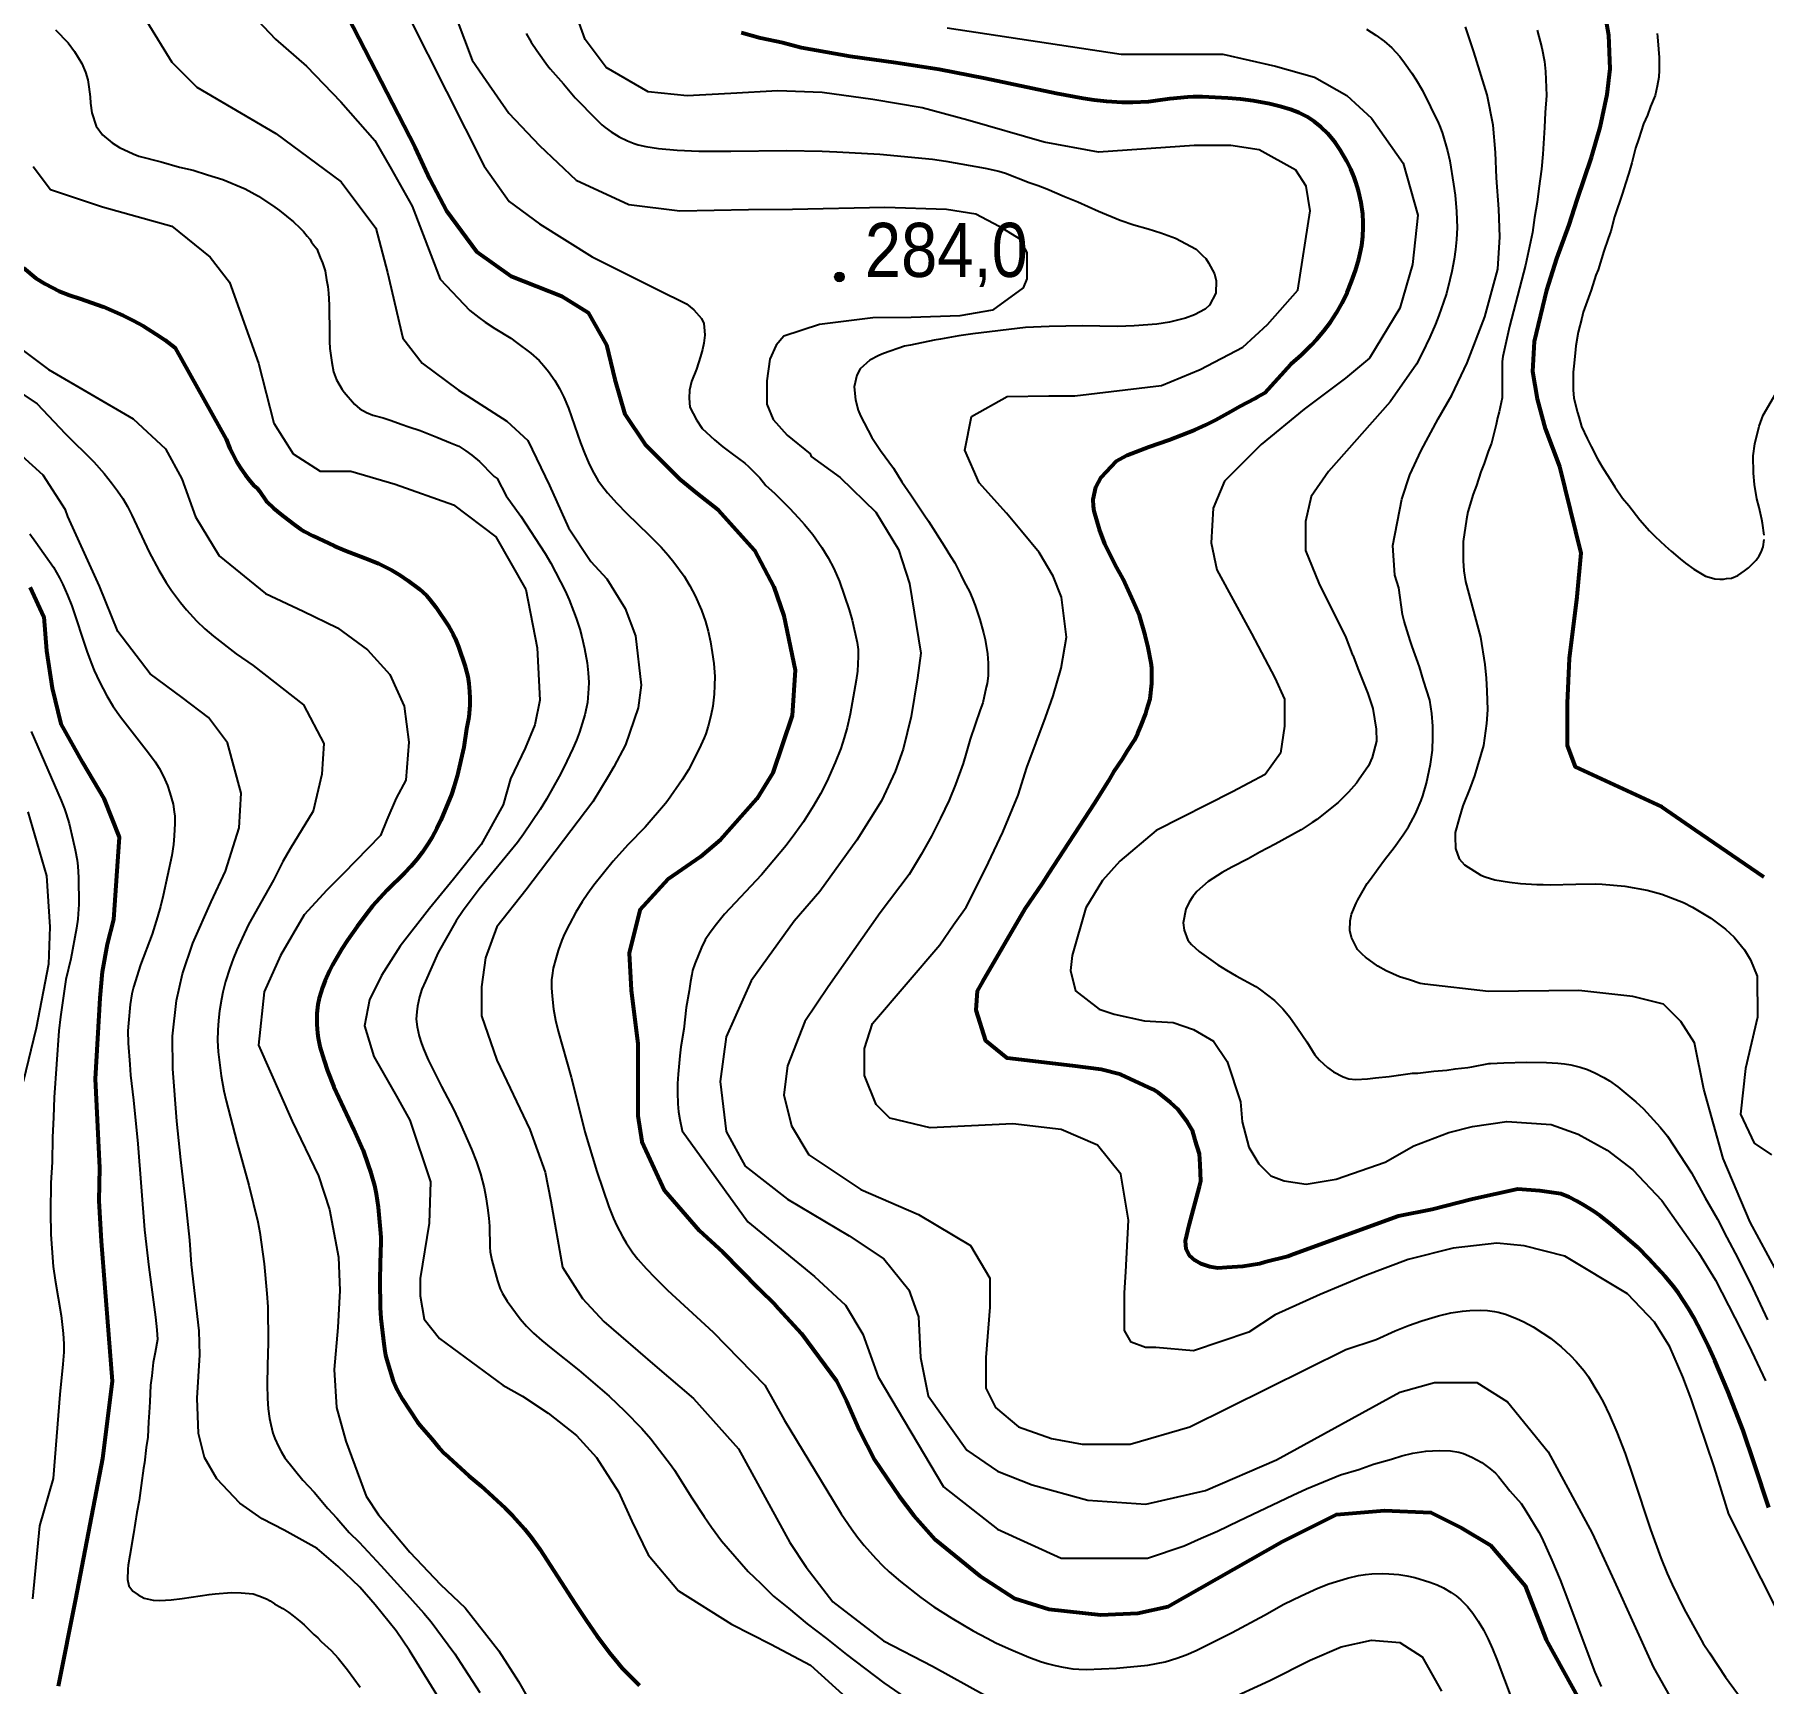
# Model space of a CAD drawing. Header units: metres. Extents: x 552626 to 559174, y 1843804 to 1852371.
# Drawn here: x 557000 to 557543, y 1850139 to 1850657 of the extents above; entities that cross this region are included whole.
import ezdxf

# ---------------------------------------------------------------- set-up
doc = ezdxf.new("R2010")
doc.units = ezdxf.units.M
doc.header["$LTSCALE"] = 6.8
for name, color, linetype, lineweight in [('1', 7, 'Continuous', 25), ('2', 7, 'Continuous', 53), ('5', 7, 'Continuous', 25)]:
    doc.layers.add(name, color=color, linetype=linetype, lineweight=lineweight)

msp = doc.modelspace()

# ---------------------------------------------------------------- hatches: boundary and pattern name
at = {"layer": '5'}
msp.add_hatch(color=256, dxfattribs=at).paths.add_polyline_path([(557253.88, 1850580.97, 1), (557250.88, 1850580.97, 1)])

# ---------------------------------------------------------------- linework, layer by layer
at = {"layer": '1'}
for points in [[(557065.88, 1850665.48), (557075.21, 1850655.65), (557085.01, 1850647.22), (557095.75, 1850635.99), (557106.48, 1850623.82), (557111.61, 1850614.93), (557118.14, 1850603.23), (557127.01, 1850580.3), (557136.28, 1850570.47), (557139.15, 1850568.19), (557141.07, 1850566.79), (557144.12, 1850564.76)], [(557363.57, 1850243.58), (557351.77, 1850244.59), (557348.5, 1850244.59), (557344, 1850246.23), (557341.96, 1850249.91), (557341.96, 1850256.86), (557341.96, 1850261.77), (557342.37, 1850268.32), (557343.16, 1850284.55), (557340.74, 1850299.1), (557333.48, 1850308.2), (557321.99, 1850313.05), (557306.87, 1850314.87), (557280.87, 1850313.66), (557268.17, 1850316.69), (557263.94, 1850320.94), (557260.31, 1850330.04), (557260.31, 1850338.53), (557262.73, 1850346.41), (557283.88, 1850371.1), (557288.27, 1850377.39), (557292.16, 1850382.98), (557298.24, 1850395), (557303.73, 1850406.56), (557308.56, 1850418.17), (557311.3, 1850426.85), (557317.08, 1850442.56), (557319.51, 1850449.39), (557321.99, 1850458.04), (557323.7, 1850467.75), (557322.13, 1850480.3), (557319.57, 1850486.95), (557315.11, 1850494.41), (557309.58, 1850501.11), (557304.82, 1850506.73), (557296.27, 1850516.3), (557291.74, 1850526.58), (557293.87, 1850537.11), (557305.11, 1850543.42), (557318.2, 1850543.63), (557326.3, 1850543.66), (557353.6, 1850546.81), (557365.74, 1850551.92), (557379.16, 1850558.95), (557386.82, 1850565.98), (557396.4, 1850576.85), (557400.24, 1850601.77), (557398.96, 1850609.44), (557395.76, 1850614.56), (557384.27, 1850620.95), (557375.32, 1850622.23), (557363.82, 1850622.23), (557333.76, 1850620.18), (557316.66, 1850623.28), (557292.67, 1850630.2), (557278.39, 1850634.1), (557262.88, 1850636.77), (557246.96, 1850638.93), (557233.07, 1850639.49), (557218.28, 1850638.56), (557204.53, 1850637.9), (557192.26, 1850639.1), (557179.08, 1850646.81), (557172.55, 1850655.58), (557168.29, 1850667.23)], [(557034.8, 1850661.21), (557042.66, 1850648.47), (557050.52, 1850640.59), (557075.32, 1850626.03), (557095.88, 1850610.87), (557106.76, 1850596.31), (557110.39, 1850582.36), (557115.23, 1850561.74), (557121.28, 1850553.85), (557132.77, 1850545.36), (557147.89, 1850535.66), (557154.54, 1850529.59), (557161.3, 1850515.42), (557167.28, 1850502.13), (557174.33, 1850491.57), (557179.36, 1850486.15), (557185.07, 1850476.77), (557188.37, 1850468.15), (557190.15, 1850452.67), (557189.16, 1850445.61), (557185.22, 1850433.97), (557181.53, 1850426.99), (557179.75, 1850424.05), (557174.93, 1850416.07), (557153.88, 1850388.25), (557144.81, 1850376.73), (557141.18, 1850367.02), (557139.97, 1850357.93), (557139.97, 1850348.83), (557144.81, 1850334.88), (557155.09, 1850313.04), (557159.93, 1850299.7), (557161.74, 1850290.6), (557165.37, 1850269.78), (557171.65, 1850259.96), (557178.39, 1850252.76), (557194.38, 1850238.91), (557206.5, 1850228.6), (557220.67, 1850212.74), (557236.77, 1850183.34), (557241.91, 1850175.57), (557250.36, 1850164.71), (557266.18, 1850152.38), (557281.61, 1850144.51), (557298.24, 1850135.23)], [(557117.12, 1850662.71), (557140.77, 1850615.78), (557148.66, 1850604.72), (557158.14, 1850597.61), (557174.73, 1850587.33), (557195.26, 1850577.06), (557204.32, 1850572.52), (557206.63, 1850570.68)], [(557132.16, 1850661.82), (557137, 1850649.08), (557141.39, 1850642.67), (557148.56, 1850632.46), (557158.15, 1850622.23), (557169.64, 1850611.37), (557186.25, 1850603.7), (557202.22, 1850601.78), (557223.84, 1850602.18), (557237.66, 1850602.23), (557266.61, 1850602.94), (557285.99, 1850602.29), (557295.23, 1850600.83), (557302.52, 1850596.94), (557308.84, 1850593.05), (557311.27, 1850588.67), (557311.27, 1850584.78), (557311.27, 1850580.4), (557310.09, 1850577.52), (557300.44, 1850570.58), (557290.2, 1850568.78), (557274.9, 1850568.26), (557262.93, 1850568.11), (557246.12, 1850566.03), (557234.94, 1850562.4), (557232.51, 1850559.48), (557230.57, 1850555.1), (557229.59, 1850548.29), (557229.59, 1850540.99), (557231.54, 1850536.13), (557235.92, 1850531.26), (557243.21, 1850525.43), (557243.51, 1850524.56), (557252.57, 1850517.92), (557263.8, 1850507.07), (557270.99, 1850495.3), (557274.36, 1850484.63), (557277.98, 1850462.76), (557276.94, 1850455.05), (557274.87, 1850442.85), (557272.45, 1850432.54), (557269.91, 1850425.56), (557265.57, 1850416.32), (557257.85, 1850403.99), (557246.2, 1850387.86), (557238.14, 1850378.58), (557224.63, 1850359.76), (557216.76, 1850342.17), (557214.95, 1850328.22), (557216.76, 1850312.45), (557222.81, 1850301.53), (557236.12, 1850291.22), (557255.47, 1850279.69), (557266.35, 1850272.41), (557274.22, 1850262.71)], [(557286.26, 1850659.27), (557340.84, 1850650.99), (557355.53, 1850650.99), (557372.78, 1850650.99), (557389.39, 1850647.16), (557401.58, 1850643.71), (557411.76, 1850637.94), (557419.52, 1850630.85), (557429.5, 1850616.7), (557434.08, 1850600.38), (557432.38, 1850584.88), (557428.43, 1850571.18), (557418.92, 1850555.43), (557411.41, 1850549.16), (557398.38, 1850539.44), (557384.89, 1850528.37), (557373.4, 1850516.85), (557369.77, 1850508.36), (557369.17, 1850497.44), (557370.98, 1850488.95), (557381.87, 1850468.93), (557389.13, 1850454.98), (557392.15, 1850448.31), (557392.15, 1850439.82), (557390.94, 1850431.32), (557386.1, 1850424.65), (557375.82, 1850419.19), (557351.86, 1850407.04), (557340.5, 1850397.37), (557335.02, 1850391.34), (557329.83, 1850382.77), (557325.53, 1850367.8), (557325, 1850363.05), (557326.59, 1850356.7), (557333.98, 1850350.89), (557338.74, 1850349.3), (557348.25, 1850347.19), (557357.23, 1850346.66), (557363.57, 1850344.54), (557369.91, 1850340.84), (557374.14, 1850334.5), (557378.36, 1850321.81), (557378.89, 1850315.47), (557381.01, 1850307.54), (557384.18, 1850302.25), (557387.87, 1850298.55), (557392.1, 1850296.97), (557398.97, 1850295.91), (557408.48, 1850297.5), (557423.8, 1850302.78), (557432.82, 1850307.93), (557443.78, 1850312.14), (557451.28, 1850314.03), (557462.02, 1850315.65), (557476.02, 1850314.69), (557484.47, 1850311.67), (557493.55, 1850306.54), (557501.58, 1850300.39), (557510.79, 1850290.78), (557522.3, 1850274.48), (557527.56, 1850265.7), (557533.67, 1850253.93), (557538.02, 1850245.17), (557543.28, 1850234.07)], [(557416.68, 1850368.06), (557415.13, 1850369.61), (557413.23, 1850373.41), (557412.7, 1850375.63), (557412.81, 1850378.66), (557413.3, 1850380.72), (557414.73, 1850384.17), (557415.25, 1850385.23), (557418.22, 1850390.41), (557419.25, 1850391.72), (557421.6, 1850395.09), (557423.58, 1850397.78), (557426.69, 1850401.7), (557429.51, 1850405.67), (557431.15, 1850408.14), (557433.31, 1850412.31), (557435.12, 1850416.45), (557435.68, 1850417.97), (557436.86, 1850421.94), (557438.1, 1850427.83), (557438.69, 1850432.28), (557438.85, 1850436.41), (557438.82, 1850439.87), (557438.47, 1850443.75), (557437.89, 1850447.98), (557435.91, 1850454.14), (557434.59, 1850458.46), (557432.3, 1850464.86), (557431.63, 1850466.7), (557429.75, 1850472.78), (557429.32, 1850474.92), (557428.17, 1850483.28), (557426.88, 1850487.28), (557426.19, 1850496.59), (557429.02, 1850511.19), (557431.61, 1850518.82), (557435.11, 1850526.42), (557440.52, 1850536.43), (557444.81, 1850543.87), (557449.57, 1850553.93), (557455.1, 1850568.46), (557459.17, 1850583.45), (557459.81, 1850593.56), (557459.58, 1850602.28), (557458.84, 1850612.09), (557458.44, 1850620.02), (557457.7, 1850628.68), (557455.83, 1850638.24), (557451.72, 1850651.66), (557449.11, 1850659.54)], [(557006.15, 1850658.64), (557010.09, 1850654.53), (557012.04, 1850651.83), (557014.4, 1850648), (557015.53, 1850645.3), (557016.26, 1850642.92), (557016.61, 1850640.68), (557016.96, 1850637.61), (557017.11, 1850635.53), (557017.54, 1850632.57), (557018.94, 1850628.35), (557020.89, 1850625.65), (557023.92, 1850623.08), (557026.19, 1850621.61), (557030.53, 1850619.64)], [(557153.97, 1850657.44), (557155.59, 1850654.77), (557157.31, 1850652.17), (557160.64, 1850647.44), (557161.51, 1850646.35), (557165.66, 1850641.64), (557169.36, 1850637.2), (557176.06, 1850630.4), (557177.78, 1850628.77), (557178.78, 1850627.94), (557180.7, 1850626.57), (557183.24, 1850625.04), (557185.81, 1850623.75), (557187.93, 1850622.91), (557189.19, 1850622.52), (557191.61, 1850621.94), (557195.55, 1850621.29), (557201.45, 1850620.77), (557208.23, 1850620.5), (557218.3, 1850620.49), (557235.71, 1850620.69), (557246.99, 1850620.49), (557251.59, 1850620.33), (557265.11, 1850619.54), (557281.6, 1850617.99), (557285.76, 1850617.36), (557298.16, 1850615.15), (557302.45, 1850614.16), (557304.6, 1850613.54), (557311.97, 1850610.67), (557314.82, 1850609.72), (557317.59, 1850608.66), (557323.06, 1850606.28), (557327.27, 1850604.57), (557333.81, 1850601.68), (557340.53, 1850598.8), (557344.9, 1850597.29), (557349.33, 1850596.06), (557353.4, 1850594.8), (557357.98, 1850593.13), (557364.4, 1850589.67), (557366.55, 1850587.64), (557367.47, 1850586.74), (557368.36, 1850585.38), (557370.21, 1850581.94), (557370.74, 1850579.72), (557370.64, 1850575.88), (557368.61, 1850572.08), (557367.29, 1850570.84), (557363.93, 1850569.08), (557361.13, 1850568.03), (557356.07, 1850566.81), (557352.05, 1850566.08), (557344.98, 1850565.63), (557339.71, 1850565.39), (557334.23, 1850565.49), (557328.74, 1850565.59), (557318.27, 1850565.39), (557310.82, 1850565.08), (557294.34, 1850563.1), (557289.94, 1850562.5), (557284.14, 1850561.38), (557282.16, 1850561.15), (557274.67, 1850559.56), (557272.79, 1850559.26), (557266.21, 1850556.95), (557264.73, 1850556.32), (557261.89, 1850554.81), (557258.92, 1850552.1), (557257.86, 1850550.15), (557257.02, 1850546.4), (557257.39, 1850542.34), (557258.31, 1850539.16), (557258.97, 1850537.32), (557262.58, 1850530.52), (557265.24, 1850526.45), (557269.35, 1850520.9), (557272.03, 1850516.64), (557274.78, 1850512.48), (557278.97, 1850506.21), (557280.38, 1850504.27), (557285.3, 1850496.44), (557287.31, 1850493.21), (557288.64, 1850491.17), (557290.54, 1850487.37), (557291.61, 1850485.21), (557293.24, 1850482.11), (557294.11, 1850480.11), (557295.02, 1850477.75), (557296.44, 1850473.35), (557297.65, 1850469.11), (557298.16, 1850467.07), (557298.86, 1850462.59)], [(557418.01, 1850658.78), (557420.85, 1850656.98), (557423.55, 1850655.01), (557425.87, 1850652.99), (557428.39, 1850650.25), (557429.94, 1850648.23), (557432.22, 1850644.97), (557433.59, 1850642.89), (557435.57, 1850639.54), (557440.62, 1850629.26), (557441.11, 1850628.08), (557441.82, 1850626), (557443.38, 1850620.64), (557444.16, 1850617.41), (557445.34, 1850610.08), (557445.81, 1850606.64), (557446.21, 1850601.57), (557446.41, 1850596.41), (557446.21, 1850592.71), (557445.88, 1850589.61), (557445.46, 1850586.55), (557444.78, 1850582.68), (557444.18, 1850580.01), (557443.05, 1850575.78), (557442.2, 1850573.07), (557440.71, 1850568.86), (557439.66, 1850566.14)], [(557471.54, 1850658.51), (557473.05, 1850652.91), (557473.91, 1850648.62), (557474.23, 1850645.48), (557474.45, 1850640.47), (557474.47, 1850637.98), (557474.09, 1850632.61), (557473.9, 1850627.96), (557473.32, 1850619.57), (557472.9, 1850614.79), (557472.06, 1850608.73), (557471.59, 1850604.44), (557470.69, 1850599.63), (557470.06, 1850594.93), (557467.91, 1850584.69), (557462.91, 1850565.35), (557460.8, 1850555.96), (557460.54, 1850554.44), (557460.57, 1850542.94), (557459.61, 1850538.63), (557459.09, 1850536.75), (557458.7, 1850534.61), (557457.81, 1850531.22), (557457.18, 1850528.77), (557456.21, 1850526.11), (557454.9, 1850522.4), (557453.93, 1850519.73), (557452.5, 1850515.46), (557451.45, 1850512.69), (557449.81, 1850507.12), (557449.34, 1850504.87), (557448.32, 1850497.82), (557448.28, 1850491.79), (557448.56, 1850488.63), (557449.03, 1850485.31), (557453.78, 1850467.78), (557455.13, 1850459.18), (557455.53, 1850454.93), (557455.8, 1850450.95), (557455.94, 1850444.94), (557455.62, 1850440.61), (557454.76, 1850433.76), (557451.94, 1850424.22), (557450.39, 1850420.21), (557448.19, 1850414.75), (557447.22, 1850411.26), (557445.85, 1850406.45), (557445.82, 1850405.17), (557445.89, 1850401.35), (557447.08, 1850398.11), (557448.75, 1850396.29), (557453.87, 1850393.05), (557455.22, 1850392.47), (557458.24, 1850391.54), (557462.89, 1850390.8), (557466.32, 1850390.37), (557471.47, 1850390.05), (557473.47, 1850390.09), (557475.67, 1850389.98), (557483.68, 1850390.17), (557489.79, 1850390.23), (557491.99, 1850390.12), (557499.08, 1850389.57), (557506.08, 1850388.27), (557510.79, 1850386.99)], [(557509.23, 1850657.48), (557509.35, 1850656.4), (557509.71, 1850652.51), (557509.92, 1850649.89), (557509.91, 1850645.96), (557509.8, 1850643.76), (557509.31, 1850640.88), (557508.64, 1850637.97), (557507.21, 1850634.52), (557506.24, 1850631.85), (557505.01, 1850629.06), (557503.52, 1850624.51), (557502.51, 1850621.39), (557501.31, 1850616.78), (557500.4, 1850613.57), (557499.31, 1850610.34), (557498.38, 1850607.31), (557495.86, 1850599.81), (557494.74, 1850595.3), (557493.9, 1850593.02), (557492.54, 1850589.03), (557490.73, 1850583.25), (557490.02, 1850581.53), (557488.56, 1850576.8), (557486.06, 1850569.94)], [(556999.12, 1850615.72), (557004.56, 1850608.44), (557020.89, 1850602.98), (557042.66, 1850596.92), (557054.75, 1850587.21), (557060.8, 1850579.33), (557069.87, 1850553.85), (557074.71, 1850535.05), (557080.76, 1850525.35), (557089.22, 1850519.89), (557098.9, 1850519.89), (557112.87, 1850515.85), (557131.12, 1850509.34), (557144.41, 1850499.35), (557153.84, 1850482.77), (557157.48, 1850464.45), (557158.28, 1850447.98), (557156.73, 1850440.21), (557153.71, 1850432.92), (557149.03, 1850423.25), (557146.75, 1850415.15), (557139.83, 1850402.65), (557131.18, 1850391.75), (557123.62, 1850382.53), (557114.44, 1850370.67), (557108.54, 1850361.51), (557104.79, 1850353.87), (557103.16, 1850345.71), (557106.07, 1850336.02), (557113.28, 1850323.6), (557117.38, 1850315.97), (557123.97, 1850296.66), (557123.53, 1850283.62), (557120.66, 1850266.26), (557120.66, 1850260.78), (557121.88, 1850253.48), (557126.74, 1850247.39), (557146.61, 1850232.78), (557152.8, 1850229.25), (557160.86, 1850224), (557169.78, 1850216.92), (557176.09, 1850210.06), (557182.99, 1850199.28), (557187.14, 1850189.98), (557192.35, 1850179.39), (557201.87, 1850168.14), (557218.5, 1850157.7), (557230.8, 1850151.4), (557243.27, 1850144.73), (557265.66, 1850124.41)], [(557030.53, 1850619.64), (557032.25, 1850618.93), (557039.31, 1850617.09), (557045.06, 1850615.47), (557049.37, 1850614.5), (557053.82, 1850613.1), (557058.65, 1850611.55), (557065.65, 1850608.62), (557069.93, 1850606.37), (557075.06, 1850602.94), (557076.47, 1850601.83), (557080.89, 1850598.32), (557082.84, 1850596.44), (557083.98, 1850595.21), (557085.15, 1850593.79), (557086, 1850592.79), (557086.56, 1850591.85), (557087.2, 1850591.01), (557088.17, 1850589.75), (557089.3, 1850587.05), (557089.95, 1850585.39), (557090.78, 1850582.93), (557091.29, 1850580.07), (557091.62, 1850578.01), (557091.87, 1850575.85), (557092.1, 1850572.23), (557092.13, 1850569.58), (557092.16, 1850565.3), (557092.24, 1850560.65), (557092.31, 1850558.47), (557092.91, 1850554.06), (557093.42, 1850551.2), (557094.35, 1850548.66), (557096.16, 1850545.59), (557096.81, 1850544.75), (557100.06, 1850541.01), (557101.69, 1850539.56), (557103.84, 1850538.34), (557105.84, 1850537.57), (557109.05, 1850536.66), (557111.52, 1850535.85), (557114.75, 1850534.76), (557117.13, 1850533.85), (557120.64, 1850532.7), (557125.89, 1850530.66), (557130.21, 1850528.87), (557132.79, 1850527.8), (557135.06, 1850526.32), (557136.95, 1850524.99), (557139.28, 1850522.97), (557140.61, 1850521.76), (557142.38, 1850519.86), (557143.92, 1850518.31), (557144.83, 1850517.59), (557147.7, 1850512.14), (557152.31, 1850505.81), (557159.96, 1850494.09), (557161.68, 1850491), (557166.18, 1850482.36), (557167.44, 1850479.47), (557168.83, 1850475.95), (557169.67, 1850473.75), (557170.84, 1850470.26), (557171.48, 1850467.91), (557172.32, 1850464.25), (557173.11, 1850459.76), (557173.49, 1850456.55), (557173.63, 1850453.51), (557173.58, 1850451.61), (557173.21, 1850447.28), (557172.98, 1850445.75), (557172.4, 1850443.33), (557170.76, 1850437.95), (557169.76, 1850435.43), (557168.62, 1850432.85), (557165.82, 1850426.88), (557164.34, 1850424.04), (557160.35, 1850416.9), (557158.36, 1850413.59), (557153.09, 1850405.92), (557151.2, 1850403.31), (557139.2, 1850388.55), (557134.17, 1850381.85), (557132.02, 1850378.67), (557126.37, 1850368.65), (557122.3, 1850359.67), (557121.24, 1850357.16), (557120.48, 1850354.72), (557119.85, 1850351.86), (557119.58, 1850350.07), (557119.47, 1850347.77), (557119.74, 1850345.37), (557120.41, 1850342.37), (557120.97, 1850340.41), (557121.68, 1850338.38), (557123.2, 1850335.02), (557127.35, 1850326.58), (557131.1, 1850319.44), (557133.33, 1850314.8), (557136.78, 1850306.89), (557138.34, 1850302.94)], [(557206.63, 1850570.68), (557209.05, 1850567.95), (557209.77, 1850566.39), (557210.04, 1850564.05), (557210.11, 1850562.68), (557209.75, 1850560.18), (557209.34, 1850558.22), (557208.69, 1850555.95), (557207.5, 1850551.98), (557205.93, 1850548.15), (557205.24, 1850545.42), (557205.17, 1850542.86), (557205.4, 1850540.06), (557207.5, 1850536.1), (557209.27, 1850533.38), (557213.15, 1850529.81), (557215.78, 1850527.56), (557218.67, 1850525.43), (557222.67, 1850522.42), (557223.87, 1850521.46), (557227.39, 1850517.85), (557229.31, 1850515.49), (557231.96, 1850513.02), (557236.72, 1850508.27), (557239.55, 1850505.26), (557241.38, 1850503.21), (557244.02, 1850500), (557246.87, 1850495.95), (557248.88, 1850492.69), (557250.63, 1850489.41), (557252.38, 1850485.27), (557255.45, 1850476.36), (557256.41, 1850473.15), (557257.97, 1850466.1), (557258.3, 1850463.93), (557258.32, 1850461.66), (557258.01, 1850457.13), (557257.66, 1850454.26), (557255.75, 1850443.56), (557254.79, 1850439.39), (557253.9, 1850436.1), (557252.82, 1850432.75), (557251.06, 1850428.4), (557248.41, 1850422.41), (557246.42, 1850418.6), (557244.19, 1850414.74), (557241.1, 1850409.8), (557238.41, 1850405.98), (557235.62, 1850402.34), (557227.9, 1850393.09), (557216.25, 1850380.74), (557213.74, 1850377.63), (557211.74, 1850374.95), (557210.22, 1850372.63), (557209.02, 1850370.28), (557206.97, 1850365.19), (557206.27, 1850363.03), (557205.97, 1850361.8), (557205.57, 1850359.54), (557205.14, 1850356.61), (557204.21, 1850351.38), (557203.46, 1850344.66), (557202.57, 1850339.08), (557202.23, 1850336.21), (557201.73, 1850330.44), (557201.56, 1850327.59), (557201.48, 1850324.73), (557201.61, 1850321.11), (557201.87, 1850318.66), (557202.23, 1850316.22), (557202.95, 1850312.62), (557223.6, 1850284.12), (557244.59, 1850266.94), (557254.27, 1850257.84), (557259.71, 1850248.74), (557264.55, 1850235.4), (557285.1, 1850200.84), (557302.03, 1850187.5), (557321.99, 1850178.4), (557349.2, 1850178.4), (557360.69, 1850182.29), (557366.02, 1850184.69), (557371.13, 1850186.84), (557377.85, 1850190.17), (557394.84, 1850198.24), (557399.16, 1850200.16), (557409.77, 1850204.53), (557415.6, 1850206.28), (557420.14, 1850207.88), (557425.86, 1850209.51), (557429.05, 1850210.52), (557432.51, 1850211.41), (557436.65, 1850212), (557440.82, 1850212.27), (557444.38, 1850212.16), (557446.96, 1850211.72), (557448.41, 1850211.29), (557451.08, 1850210.16), (557454.22, 1850208.41), (557456.75, 1850206.62), (557458.47, 1850205.05)], [(557486.06, 1850569.94), (557485.64, 1850567.97), (557484.5, 1850563.64), (557483.71, 1850559.36), (557483.58, 1850558.15), (557483.15, 1850553.91), (557482.84, 1850551.04), (557482.85, 1850547.76), (557482.84, 1850545.47), (557483.05, 1850542.85), (557484.21, 1850538.33), (557484.64, 1850537.01), (557485.53, 1850534.01), (557487.24, 1850530.19), (557488.53, 1850527.69), (557490.53, 1850523.81), (557492, 1850521.34), (557495.12, 1850516.4), (557496.01, 1850515.04), (557498.43, 1850511.49), (557500.34, 1850509.15), (557503.78, 1850504.62), (557506.82, 1850501.22), (557508.66, 1850499.43), (557511.74, 1850496.5), (557513.67, 1850494.8), (557516.5, 1850492.39), (557518.21, 1850491.03), (557520.8, 1850489.14), (557522.36, 1850488.22), (557524.43, 1850486.91), (557525.65, 1850486.59), (557527.44, 1850486.16), (557528.92, 1850485.97), (557530.1, 1850486.01), (557531.08, 1850486.21), (557532.62, 1850486.3), (557534.62, 1850487.17), (557536.74, 1850488.6), (557538, 1850489.56), (557539.48, 1850491.01), (557540.37, 1850491.94), (557541.31, 1850493.32), (557541.91, 1850494.48), (557542.62, 1850496.21), (557542.91, 1850498.43)], [(556969.78, 1850561.65), (557000.37, 1850541.06), (557009.2, 1850531.81), (557018.13, 1850522.84), (557021.36, 1850519.18), (557023.67, 1850516.3), (557025.58, 1850513.76), (557027.23, 1850511.34), (557028.71, 1850508.81), (557030.1, 1850506.16), (557035.54, 1850494.5), (557038.53, 1850488.86), (557040.89, 1850484.93), (557042.56, 1850482.41), (557045.36, 1850478.66), (557047.29, 1850476.34), (557050.42, 1850472.94), (557053.08, 1850470.37), (557055.77, 1850468.07), (557062.86, 1850462.58), (557068.22, 1850458.93), (557084.05, 1850446.47), (557090.44, 1850434.33), (557089.8, 1850424.74), (557087.08, 1850413.09), (557079.8, 1850401.28), (557077.5, 1850397.34), (557074.64, 1850391.4), (557071.83, 1850386.66), (557066.79, 1850377.45), (557064.71, 1850373.19), (557063.05, 1850369.52)], [(556987.17, 1850564.39), (557003.96, 1850551.88), (557030.48, 1850536.34), (557040.63, 1850526.91), (557045.85, 1850517.52), (557050.14, 1850505.57), (557057.54, 1850493.37), (557072.11, 1850481.52), (557083.96, 1850475.97), (557094.7, 1850470.75), (557104.09, 1850463.84), (557111.13, 1850456.05), (557115.65, 1850446.12), (557117.11, 1850434.77), (557116.18, 1850422.83), (557113.1, 1850417.2), (557110.16, 1850410.34), (557108.2, 1850405.44), (557096.52, 1850393.43), (557091.32, 1850388.33), (557084.23, 1850380.57), (557076.83, 1850367.77), (557071.71, 1850356.37), (557069.91, 1850339.58), (557080.5, 1850315.72), (557088.77, 1850298.54), (557092.17, 1850287.99), (557095.05, 1850273.02), (557095.48, 1850262.53), (557094.76, 1850250.87), (557093.71, 1850237.63), (557094.43, 1850225.76), (557097.32, 1850215.16), (557103.68, 1850197.88), (557107.56, 1850192.03), (557117.4, 1850180.3), (557127.06, 1850170.09), (557134.84, 1850162.75), (557145.39, 1850149.31), (557151.52, 1850139.59), (557157.63, 1850128.98)], [(557144.12, 1850564.76), (557149.11, 1850561.7), (557150.99, 1850560.39), (557155.48, 1850556.99), (557158.02, 1850554.75), (557159.57, 1850553.08), (557161.02, 1850551.31), (557163.01, 1850548.46), (557164.46, 1850545.95), (557165.82, 1850543.22), (557167.3, 1850539.71), (557171.04, 1850528.82), (557172.37, 1850525.34), (557173.52, 1850522.65), (557174.79, 1850520.04), (557176.48, 1850517.14), (557177.63, 1850515.52), (557179.51, 1850513.17), (557182.42, 1850509.85), (557185.48, 1850506.74), (557192.62, 1850499.83), (557196.36, 1850496.1), (557198.56, 1850493.6), (557200.36, 1850491.36), (557203.58, 1850486.97), (557205.43, 1850483.93), (557207.08, 1850480.75), (557209.1, 1850476.31), (557210.33, 1850472.75), (557211.15, 1850469.67), (557211.85, 1850466.35), (557212.44, 1850462.93), (557212.92, 1850459.56), (557213.22, 1850455.41), (557213.19, 1850452.64), (557213.03, 1850449.92), (557212.6, 1850446.06), (557212.03, 1850443.02), (557211.2, 1850439.86), (557210.39, 1850437.41), (557209.88, 1850436.12), (557208.88, 1850433.89), (557206.11, 1850428.25), (557204.95, 1850426.06), (557202.95, 1850422.95), (557198.5, 1850416.51), (557197.78, 1850415.57), (557191.31, 1850408.13), (557185.91, 1850402.54), (557181.32, 1850397.43), (557175.21, 1850389.89), (557173.31, 1850387.29), (557171.54, 1850384.59), (557169.61, 1850381.4), (557167.54, 1850377.63), (557166.05, 1850374.61), (557165.17, 1850372.59), (557164.01, 1850369.34), (557163.37, 1850367.18), (557162.49, 1850363.75), (557162.1, 1850361.44), (557161.98, 1850360.09), (557161.98, 1850357.56), (557162.14, 1850354.96), (557162.57, 1850350.87), (557163.15, 1850347.45), (557163.98, 1850343.95), (557168.06, 1850329.53), (557170.53, 1850319.98), (557172.37, 1850312.34), (557176.16, 1850299.91), (557179.95, 1850288.82), (557181.44, 1850285.12), (557182.49, 1850282.81), (557184.2, 1850279.49), (557185.39, 1850277.46), (557187.51, 1850274.35), (557189.03, 1850272.38), (557191.63, 1850269.42), (557194.46, 1850266.49), (557198.4, 1850262.62), (557212.67, 1850249.4), (557228.9, 1850232.8), (557234.98, 1850221.84), (557250.49, 1850196.3), (557252.96, 1850192.36), (557256.14, 1850187.61), (557258.05, 1850184.97), (557260.13, 1850182.36), (557263.78, 1850178.27), (557266.05, 1850175.95), (557268.02, 1850174.09), (557271.57, 1850171.03), (557277.96, 1850166.03), (557282.03, 1850163.14), (557287.66, 1850159.54), (557294.43, 1850155.55), (557298.76, 1850153.23), (557301.55, 1850151.83), (557305.53, 1850150), (557311.86, 1850147.31)], [(557439.66, 1850566.14), (557437.9, 1850562), (557435.49, 1850557), (557433.63, 1850553.55), (557425.41, 1850541.71), (557406.05, 1850519.88), (557400.61, 1850511.99), (557398.8, 1850504.11), (557398.8, 1850495.01), (557403.03, 1850484.7), (557411.5, 1850467.72), (557413.51, 1850462.48), (557413.63, 1850462.17), (557415.45, 1850457.45), (557418.4, 1850450.03), (557419.94, 1850445.37), (557421.04, 1850438.92), (557421.12, 1850435.1), (557419.79, 1850429.93), (557418.54, 1850427.32), (557415.49, 1850422.86), (557414.78, 1850421.96), (557412.28, 1850419.03), (557409.09, 1850415.83), (557402.4, 1850410.5), (557400.86, 1850409.59), (557397.39, 1850407.28), (557389.23, 1850402.78), (557384.42, 1850400.22), (557380.82, 1850398.16), (557375.64, 1850395.56), (557372.64, 1850393.85), (557368.23, 1850390.97), (557364.66, 1850387.91), (557363.38, 1850386.31), (557362.3, 1850384.54), (557361.19, 1850382.31), (557360.41, 1850378.02), (557360.68, 1850375.68), (557361.85, 1850372.62), (557363.01, 1850371.2), (557365.37, 1850369.01), (557367.55, 1850367.44), (557371.23, 1850364.85), (557373.98, 1850363.15), (557377.01, 1850361.4), (557383.15, 1850358), (557384.63, 1850356.99), (557389.03, 1850353.66), (557391.71, 1850351.04), (557393.84, 1850348.37), (557396.33, 1850344.91), (557399.19, 1850340.68), (557401.77, 1850336.5), (557403.24, 1850334.85), (557405.69, 1850332.57), (557407.58, 1850331.24), (557410.59, 1850329.67), (557412.39, 1850329.05), (557414.62, 1850328.76), (557418.24, 1850328.99), (557420.76, 1850329.28), (557425.09, 1850329.78), (557428.05, 1850330.21), (557432.45, 1850330.81), (557434.09, 1850330.81), (557439.14, 1850331.39), (557443.2, 1850331.77), (557445.8, 1850332.16), (557449.77, 1850332.61), (557451.03, 1850332.76), (557456.37, 1850333.78), (557456.91, 1850333.82), (557461.11, 1850334.04), (557468.1, 1850334.24), (557474.49, 1850334.18), (557478.03, 1850333.96), (557480.15, 1850333.73), (557482.16, 1850333.41), (557485.07, 1850332.69), (557487.38, 1850331.89), (557489.73, 1850330.89), (557492.55, 1850329.43), (557494.29, 1850328.35), (557496.9, 1850326.49), (557502.59, 1850321.78), (557504.95, 1850319.58), (557510.2, 1850313.81), (557511.73, 1850312.06), (557512.55, 1850310.96), (557520.07, 1850299.45), (557524.36, 1850291.62), (557528.21, 1850284.95), (557531.12, 1850279.18), (557534.61, 1850272.64), (557539.31, 1850263.09), (557543.89, 1850253.26)], [(557542.85, 1850499.79), (557542.41, 1850503.58), (557542.19, 1850504.74), (557541.29, 1850508.56), (557540.62, 1850511.22), (557539.82, 1850515.78), (557539.51, 1850519.31), (557539.43, 1850524.77), (557539.92, 1850528.48), (557541.28, 1850534.11), (557542.53, 1850537.54), (557547.27, 1850545.57)], [(557128.1, 1850131.89), (557117.34, 1850149.43), (557113.17, 1850155.51), (557106.57, 1850163.75), (557101.69, 1850169.24), (557094.9, 1850175.78), (557088.33, 1850181.46), (557077.9, 1850187.21), (557071.05, 1850190.79), (557064.07, 1850195.65), (557056.76, 1850203.3), (557052.9, 1850210.05), (557051.01, 1850217.55), (557050.63, 1850228.7), (557051.51, 1850242.3), (557051.28, 1850249.86), (557048.89, 1850270.68), (557048.27, 1850278.32), (557047.04, 1850290.14), (557045.49, 1850303.6), (557044.24, 1850315.67), (557042.99, 1850332.11), (557042.84, 1850342.38), (557044.12, 1850353.59), (557045.98, 1850362.04), (557049.25, 1850371.67), (557054.97, 1850384.62), (557059.56, 1850394.21), (557063.82, 1850407.91), (557064.42, 1850418.73), (557060.15, 1850434.53), (557054.15, 1850442.59), (557045.9, 1850448.86), (557035.83, 1850456.31), (557025.71, 1850469.59), (557019.92, 1850483.82), (557010.03, 1850505.73), (557009.31, 1850507.83), (557002.28, 1850518.69), (556988.87, 1850530.84)], [(556998.02, 1850500.29), (556999.93, 1850497.68), (557005.48, 1850489.74), (557007.33, 1850486.46), (557008.37, 1850484.31), (557009.86, 1850481.01), (557011.22, 1850477.62), (557015.97, 1850463.41), (557017.28, 1850459.72), (557018.27, 1850457.36), (557019.94, 1850453.77)], [(557298.86, 1850462.59), (557299.11, 1850459.6), (557299.1, 1850455.68), (557298.75, 1850453.18), (557298.52, 1850452.05), (557297.43, 1850447.18), (557296.6, 1850444.9), (557293.47, 1850435.73), (557292.23, 1850431.29), (557291.21, 1850428.11), (557288.86, 1850421.5), (557286.85, 1850416.6), (557284.17, 1850410.92), (557281.33, 1850405.29), (557278.03, 1850399.45), (557274.25, 1850393.22), (557265.23, 1850381.15), (557248.82, 1850357.94), (557241.56, 1850347.02), (557236.12, 1850333.07), (557234.91, 1850323.97), (557237.33, 1850314.27), (557242.77, 1850305.17), (557259.1, 1850294.25), (557277.24, 1850286.37), (557293.57, 1850276.66), (557299.62, 1850266.35), (557299.62, 1850257.25), (557298.41, 1850241.48), (557298.41, 1850231.78), (557301.43, 1850225.71), (557308.69, 1850219.65), (557318.97, 1850216.01), (557328.64, 1850214.19), (557343.76, 1850214.19), (557362.51, 1850219.65), (557411.49, 1850243.91), (557420.99, 1850247.07), (557426.96, 1850249.84), (557431.13, 1850251.52), (557435.32, 1850253), (557440.55, 1850254.55), (557444.43, 1850255.44), (557448.13, 1850256.03), (557450.4, 1850256.22), (557453.82, 1850256.29), (557455.97, 1850256.2), (557458.13, 1850255.95), (557459.35, 1850255.7), (557461.59, 1850255.07), (557465.11, 1850253.73), (557467.37, 1850252.69), (557470.31, 1850251.09), (557473.4, 1850249.14), (557475.77, 1850247.47), (557479.1, 1850244.81), (557482.08, 1850242.05), (557483.86, 1850240.2), (557486.33, 1850237.26), (557487.67, 1850235.34), (557490.62, 1850230.49), (557492.26, 1850227.47), (557494.32, 1850223.28), (557496.6, 1850217.98), (557499.23, 1850211.26), (557501.78, 1850203.82), (557507.18, 1850187.38), (557510.4, 1850178.46), (557512.4, 1850173.55), (557513.97, 1850170.08), (557517.77, 1850162.37), (557522.57, 1850153.7), (557523.77, 1850151.62), (557525.66, 1850148.6), (557530.73, 1850141.03), (557538.24, 1850130.71)], [(557019.94, 1850453.77), (557022.22, 1850449.36), (557024.27, 1850445.95), (557026.49, 1850442.71), (557035.32, 1850431.47), (557037.41, 1850428.58), (557038.64, 1850426.6), (557040.05, 1850423.96), (557041.27, 1850421.16), (557042.08, 1850418.89), (557043.03, 1850415.27), (557043.43, 1850412.89), (557043.56, 1850411.58), (557043.63, 1850409.2), (557043.44, 1850405.31), (557043.15, 1850402.59), (557042.65, 1850399.16), (557039.97, 1850386.66), (557039.11, 1850383.17), (557038.21, 1850379.96), (557036.51, 1850374.46), (557032.82, 1850364.84), (557030.65, 1850357.83), (557030.11, 1850355.74), (557029.55, 1850352.35), (557029, 1850346.52), (557028.88, 1850344.14), (557028.98, 1850340.2), (557029.43, 1850333.55), (557029.72, 1850330.17), (557030.65, 1850322.31), (557032.02, 1850308.58), (557034.08, 1850281.53), (557035.39, 1850269.84), (557037.54, 1850254.11), (557038, 1850250.1), (557038.19, 1850247.13), (557037.4, 1850243.01), (557036.85, 1850239.84), (557036.33, 1850235.68), (557035.94, 1850232.71), (557035.72, 1850227.48), (557035.55, 1850224.18), (557035.34, 1850221.23), (557035.08, 1850216.37), (557034.63, 1850213.12), (557034.09, 1850208.31), (557033.73, 1850206.63), (557033.07, 1850201.26), (557032.43, 1850196.53), (557031.68, 1850192.7), (557031.15, 1850189.36), (557030.62, 1850186.01), (557029.49, 1850179.22), (557028.92, 1850176.23), (557028.88, 1850174.95), (557028.71, 1850171.64), (557029.12, 1850169.68), (557030.41, 1850168.01), (557032.1, 1850166.83), (557033.94, 1850165.86), (557036.85, 1850165.19), (557038.87, 1850165.05), (557042.49, 1850165.29), (557045.92, 1850165.68), (557054.34, 1850167.01), (557056.25, 1850167.14), (557061.39, 1850167.64), (557064.41, 1850167.53), (557068.2, 1850167.14), (557070.01, 1850166.53), (557072.39, 1850165.62), (557073.56, 1850165.02), (557074.94, 1850164.08), (557076.41, 1850163.25), (557077.49, 1850162.55), (557079.46, 1850161.32), (557080.76, 1850160.28), (557082.87, 1850158.61), (557084.28, 1850157.49), (557085.52, 1850156.17), (557087.27, 1850154.46), (557088.5, 1850153.32), (557089.54, 1850152.16), (557092.72, 1850149.39), (557094.91, 1850146.93), (557097.85, 1850143.29), (557101.86, 1850137.86)], [(556998.52, 1850438.16), (557007.92, 1850416.5), (557008.98, 1850413.86), (557009.51, 1850412.27), (557010.38, 1850409.19), (557011.6, 1850404.19), (557012.32, 1850400.99), (557012.91, 1850397.72), (557013.13, 1850395.84), (557013.34, 1850392.3), (557013.42, 1850383.81), (557013.29, 1850380.82), (557013.14, 1850379.19), (557012.69, 1850376.33), (557010.93, 1850366.69), (557009.41, 1850360.23), (557009.13, 1850358.73), (557007.7, 1850348.53), (557007.17, 1850344.06), (557005.68, 1850323.14), (557005.5, 1850317.01), (557005.16, 1850310.56), (557005.06, 1850302.77), (557004.7, 1850296.3), (557004.56, 1850287.12), (557004.67, 1850280.12), (557004.92, 1850275.76), (557005.43, 1850270.08), (557006.03, 1850265.78), (557007.86, 1850254.64), (557008.53, 1850249), (557008.7, 1850245.74), (557008.71, 1850243.17), (557008.46, 1850239.3), (557007.51, 1850229.84), (557005.37, 1850203.4), (557001.14, 1850188.6), (556998.84, 1850165.57)], [(556997.46, 1850412.86), (557003.3, 1850392.8), (557004.37, 1850376.79), (557003.87, 1850365.06), (557000.03, 1850344.96), (556995.98, 1850328.05)], [(557510.79, 1850386.99), (557517.57, 1850384.39), (557520.37, 1850382.98), (557526.15, 1850379.53), (557530.75, 1850376.04), (557533.51, 1850373.53), (557536.7, 1850369.52), (557538.62, 1850366.36), (557540.66, 1850361.3), (557540.82, 1850348.43), (557537.06, 1850332.23), (557535.48, 1850317.9), (557539.71, 1850308.8), (557545.15, 1850305.16)], [(557063.05, 1850369.52), (557061.9, 1850366.73), (557060.85, 1850363.81), (557059.57, 1850359.56), (557058.72, 1850356.21), (557058.26, 1850354.01), (557057.68, 1850350.41), (557057.32, 1850347.35), (557057.07, 1850344.26), (557057.01, 1850341.02), (557057.25, 1850337.46), (557058.17, 1850330), (557059.03, 1850325.27), (557059.78, 1850322.07), (557063.07, 1850309.18), (557066.81, 1850295.58), (557069.65, 1850284.1), (557070.28, 1850280.75), (557071.72, 1850270.83), (557072.53, 1850261.56), (557072.81, 1850257.35), (557072.89, 1850246.17), (557072.67, 1850238.91), (557072.59, 1850233.01), (557072.72, 1850228.53), (557072.97, 1850225.27), (557073.37, 1850222.23), (557073.72, 1850220.38), (557074.44, 1850217.65), (557075.04, 1850215.98), (557076.15, 1850213.46), (557076.96, 1850211.88), (557078.13, 1850209.95), (557083.79, 1850202.87), (557087.39, 1850199.14), (557091.65, 1850193.95), (557094.48, 1850191), (557098.32, 1850186.49), (557101.47, 1850183.45), (557108.31, 1850176.14), (557116.51, 1850167.11), (557121.79, 1850161.1), (557124.11, 1850158.34), (557129.48, 1850151.2), (557131.53, 1850148.34), (557133.5, 1850145.4), (557139.4, 1850136.2)], [(557546.93, 1850268.31), (557538.5, 1850283.93), (557530.03, 1850303.95), (557523.98, 1850325.79), (557520.96, 1850340.34), (557516.73, 1850347.01), (557511.28, 1850352.47), (557501.61, 1850354.9), (557484.68, 1850356.72), (557456.25, 1850356.45), (557436.28, 1850358.73), (557434.87, 1850359.01), (557431.46, 1850360.08), (557428.34, 1850361.09), (557424.1, 1850362.98), (557421.47, 1850364.41), (557417.68, 1850367.26), (557416.68, 1850368.06)], [(557138.34, 1850302.94), (557139.64, 1850299.16), (557140.83, 1850294.72), (557141.34, 1850291.94), (557141.83, 1850288.49), (557142.23, 1850285.21), (557142.43, 1850282.68), (557142.51, 1850276.12), (557142.67, 1850274.69), (557143.2, 1850272.08), (557144.94, 1850265.5), (557145.83, 1850262.97), (557146.49, 1850261.59), (557148.01, 1850259.13), (557152.05, 1850253.58), (557154.03, 1850251.24), (557156.25, 1850249.06), (557158.89, 1850246.75), (557161.81, 1850244.35), (557170.55, 1850237.47), (557180.06, 1850229.34), (557185.01, 1850224.59), (557190.36, 1850219.14), (557193.19, 1850215.84), (557199.66, 1850207.42), (557200.6, 1850206.06), (557206.04, 1850197.4), (557209.91, 1850191.46), (557212.18, 1850188.15), (557215.38, 1850183.82), (557223.71, 1850174.24), (557227.7, 1850170.48), (557231.64, 1850166.43), (557236.38, 1850162.69), (557242.27, 1850157.77), (557248.34, 1850153.17), (557254.62, 1850148.08), (557266.32, 1850139.19), (557277.78, 1850131.4)], [(557572.28, 1850111.6), (557531.78, 1850192.27), (557527.13, 1850207.04), (557519.91, 1850228.46), (557517.32, 1850235.36), (557513.27, 1850244.8), (557508.39, 1850252.6), (557499.92, 1850261.4), (557480.29, 1850273.29), (557467.44, 1850276.57), (557458.86, 1850277.39), (557445.15, 1850275.81), (557431.03, 1850272.26), (557417.48, 1850267.11), (557403.36, 1850261.24), (557389.31, 1850254.87), (557381.01, 1850249.39), (557363.57, 1850243.58)], [(557274.22, 1850262.71), (557277.24, 1850254.22), (557277.84, 1850241.48), (557280.26, 1850229.35), (557292.36, 1850212.37), (557302.03, 1850205.7), (557312.92, 1850201.45), (557330.46, 1850196.6), (557348.6, 1850195.38), (557367.35, 1850199.63), (557389.72, 1850209.33), (557428.43, 1850230.56), (557439.31, 1850233.6), (557452.62, 1850233.6), (557462.29, 1850227.53), (557474.99, 1850211.76), (557488.9, 1850186.29), (557495.77, 1850171.3), (557508.17, 1850144.01), (557530.48, 1850104.32)], [(557458.47, 1850205.05), (557459.39, 1850204.06), (557463, 1850199.54), (557466.57, 1850195.53), (557468.06, 1850193.27), (557472.11, 1850186.59), (557473, 1850184.8), (557476.21, 1850177.77), (557478.76, 1850171.56), (557481.43, 1850164.69), (557487.25, 1850148.96), (557489.68, 1850142.62), (557491.7, 1850138.02)], [(557311.86, 1850147.31), (557315.53, 1850145.92), (557317.61, 1850145.3), (557320.14, 1850144.67), (557322.68, 1850144.11), (557325.71, 1850143.63), (557327.58, 1850143.49), (557329.95, 1850143.46), (557339.44, 1850143.88), (557349.26, 1850144.82), (557352, 1850145.25), (557354.69, 1850145.86), (557358.4, 1850146.93), (557361.35, 1850148.04), (557364.42, 1850149.41), (557375.81, 1850155.06), (557385.96, 1850160.52), (557391.98, 1850163.89), (557397.44, 1850166.6), (557402.67, 1850169.02), (557406.14, 1850170.33), (557411.95, 1850172.09), (557415.48, 1850172.91), (557417.6, 1850173.22), (557419.67, 1850173.42), (557422.9, 1850173.55), (557424.98, 1850173.51), (557428.12, 1850173.25), (557430.64, 1850172.84), (557433.1, 1850172.27), (557437.87, 1850170.86), (557440.12, 1850170.02), (557442.2, 1850169.06), (557444.59, 1850167.65), (557446.09, 1850166.56), (557447.55, 1850165.35), (557449.7, 1850163.22), (557451.4, 1850161.13), (557453.07, 1850158.61), (557454.68, 1850155.83), (557456.18, 1850152.95), (557457.58, 1850149.9), (557458.91, 1850146.58), (557463.7, 1850133.74)], [(557373.42, 1850133.45), (557387.59, 1850139.96), (557400.23, 1850146.3), (557410.04, 1850150.51), (557419.57, 1850152.64), (557428.4, 1850151.85), (557435.47, 1850147.39), (557441.47, 1850136.63)]]:
    msp.add_lwpolyline(points, dxfattribs=at)
at = {"layer": '2'}
for points in [[(557092.48, 1850673.43), (557119.15, 1850621.64), (557123.67, 1850611.72), (557128.96, 1850601.72), (557138.41, 1850588.98), (557149.3, 1850581.17), (557165.17, 1850574.93), (557173.48, 1850569.82), (557179.23, 1850559.59), (557181.78, 1850548.73), (557184.98, 1850537.86), (557191.36, 1850528.28), (557202.22, 1850517.41), (557207.51, 1850513.17), (557214.3, 1850507.78), (557225.66, 1850495.07), (557231.74, 1850483.55), (557234.96, 1850474.53), (557238.47, 1850457.45), (557237.53, 1850443.19), (557231.5, 1850425.14), (557226.4, 1850416.97), (557215.02, 1850404.08), (557208.69, 1850398.73), (557198.56, 1850391.78), (557189.65, 1850382.01), (557186.31, 1850368.51), (557187.01, 1850356.89), (557189.07, 1850340.02), (557189.03, 1850329.21), (557189.1, 1850317.39), (557190.29, 1850309.3), (557197.45, 1850293.92), (557208.28, 1850281.4), (557215.75, 1850274.54), (557227.11, 1850262.99), (557232.18, 1850258.04), (557240.43, 1850248.95), (557251.51, 1850234.15), (557254.56, 1850227.82), (557258.71, 1850218.52), (557263.37, 1850209.28), (557271.12, 1850197.83), (557275.8, 1850191.8), (557282.45, 1850184.21), (557296.49, 1850172.84), (557307.47, 1850165.74), (557318.15, 1850162.33), (557334.51, 1850160.58), (557346.13, 1850161.11), (557355.64, 1850163.23), (557391.59, 1850183.65), (557408.52, 1850192.15), (557423.64, 1850193.36), (557438.15, 1850192.75), (557447.83, 1850187.9), (557456.9, 1850182.44), (557467.79, 1850169.7), (557474.44, 1850152.72), (557492.91, 1850119.23)], [(557492.73, 1850664.08), (557493.94, 1850656.89), (557494.38, 1850646.4), (557493.5, 1850638.32), (557491.23, 1850627.9), (557488.58, 1850618.47), (557484.06, 1850605.22), (557481.49, 1850597.33), (557477.69, 1850586.74), (557474.46, 1850576.85), (557470.65, 1850560.73), (557470.07, 1850551.27), (557471.56, 1850542.7), (557474.05, 1850533.34), (557478.64, 1850521.39), (557485.3, 1850494.19), (557484.07, 1850480.45), (557481.65, 1850461.04), (557481.05, 1850447.09), (557481.05, 1850433.75), (557483.47, 1850427.08), (557510.77, 1850414.45), (557521.22, 1850407.26), (557542.74, 1850392.5)], [(557357.87, 1850530.51), (557364.06, 1850532.96), (557367.54, 1850534.45), (557370.64, 1850536.09), (557375.36, 1850538.73), (557378.28, 1850540.34), (557382.83, 1850542.78), (557383.77, 1850543.34), (557386.01, 1850544.51), (557394.15, 1850553.51), (557394.34, 1850553.67), (557397.51, 1850556.53), (557400.56, 1850559.49), (557402.39, 1850561.45), (557404.58, 1850564.04), (557406.62, 1850566.8), (557408.52, 1850569.73), (557410.31, 1850572.84), (557411.91, 1850576.11), (557413.28, 1850579.53), (557414.47, 1850583.03), (557415.53, 1850586.56), (557416.21, 1850589.34), (557416.49, 1850590.89), (557416.83, 1850593.72), (557416.96, 1850596.54), (557416.95, 1850598.08), (557416.77, 1850600.85), (557416.27, 1850604.39), (557415.48, 1850608), (557414.65, 1850610.79), (557414.11, 1850612.27), (557412.99, 1850614.85), (557411.74, 1850617.31), (557409.66, 1850620.95), (557408.22, 1850623.1), (557407.38, 1850624.2), (557405.79, 1850625.99), (557403.68, 1850628.01), (557401.54, 1850629.76), (557399.28, 1850631.26), (557396.81, 1850632.5), (557394.12, 1850633.55), (557391.21, 1850634.44), (557387.45, 1850635.35), (557382.35, 1850636.28), (557378.33, 1850636.81), (557374.4, 1850637.17), (557366.39, 1850637.53), (557363.47, 1850637.54), (557361.75, 1850637.42), (557356.2, 1850636.92), (557351.68, 1850636.27), (557349.44, 1850636.04), (557344.54, 1850635.78), (557341.16, 1850635.8), (557336.28, 1850636.06), (557332.37, 1850636.49), (557328.95, 1850637.01), (557320.42, 1850638.56), (557298.21, 1850643.33), (557283.69, 1850646.14), (557270.14, 1850648.29), (557255.74, 1850650.28), (557240.45, 1850652.94), (557234.61, 1850654.56), (557227.56, 1850656.02), (557221.66, 1850657.72)], [(556996.03, 1850583.83), (556999.97, 1850580.54), (557002.82, 1850578.77), (557007.27, 1850576.54), (557010.52, 1850575.27), (557013.75, 1850574.18), (557021.17, 1850571.56), (557027.41, 1850568.9), (557030.52, 1850567.25), (557033.63, 1850565.6), (557037.76, 1850562.97), (557040.43, 1850561.18), (557043.73, 1850558.73), (557059.71, 1850529.99), (557060.86, 1850527.11), (557061.69, 1850525.47), (557063.1, 1850522.72), (557064.11, 1850521.1), (557065.76, 1850518.64), (557066.93, 1850517.22)], [(557544.3, 1850194.29), (557539.79, 1850208.22), (557536.24, 1850218.48), (557531.49, 1850230.85), (557527.44, 1850240.46), (557525.26, 1850245.14), (557523.29, 1850249.21), (557520.78, 1850253.98), (557519.12, 1850256.8), (557515.99, 1850261.66), (557514.53, 1850263.69), (557511.83, 1850266.85), (557506.67, 1850272.44), (557503.18, 1850275.96), (557494.79, 1850283.25), (557491.41, 1850285.98), (557489.23, 1850287.46), (557485.99, 1850289.45), (557484.08, 1850290.56), (557481.63, 1850291.8), (557479, 1850292.82), (557472.41, 1850293.8), (557465.54, 1850294.33), (557451.27, 1850291.15), (557438.59, 1850287.98), (557428.03, 1850285.87), (557395.17, 1850273.96), (557393.25, 1850273.19), (557386.07, 1850271.36), (557384.39, 1850270.89), (557379.11, 1850270.01), (557374.12, 1850269.71), (557371.22, 1850269.56), (557368.71, 1850269.91), (557365.87, 1850270.87), (557364.1, 1850271.94), (557362.37, 1850273.48), (557361.32, 1850275.46), (557361.11, 1850278.08), (557362.28, 1850283.05), (557365.54, 1850295.2), (557365.89, 1850296.88), (557365.75, 1850302.07), (557365.46, 1850305.41), (557364.14, 1850309.73), (557363.25, 1850312.73), (557361.76, 1850315.39), (557358.64, 1850319.5), (557356.39, 1850321.62), (557352.57, 1850324.65), (557350.91, 1850325.64), (557340.78, 1850330.41), (557334.66, 1850331.99), (557325.62, 1850333.07), (557305.06, 1850335.5), (557298.41, 1850340.95), (557295.35, 1850350.54), (557295.76, 1850356.68), (557297.4, 1850359.54), (557310.71, 1850382.45), (557316.18, 1850390.38), (557318.2, 1850393.53), (557332.55, 1850415.53), (557333.79, 1850417.5), (557336.95, 1850422.52), (557338.62, 1850425.45), (557341.27, 1850429.4), (557342.89, 1850432.05), (557345.06, 1850435.4), (557346.17, 1850437.63), (557347.1, 1850439.84), (557348.65, 1850443.85), (557348.97, 1850445.07), (557349.96, 1850448.38), (557350.5, 1850453.18), (557350.48, 1850458.11), (557350.29, 1850459.73), (557349.38, 1850464.56), (557348.48, 1850468.38), (557346.68, 1850474.56), (557344.7, 1850479.08), (557341.53, 1850486.01), (557339.01, 1850490.47), (557335.78, 1850497.13), (557334.08, 1850501.59), (557332.42, 1850507.33), (557332.23, 1850508.95), (557332.08, 1850511.03), (557332.91, 1850514.96), (557334.56, 1850518.07), (557339.37, 1850523.09), (557342.81, 1850524.95), (557349.63, 1850527.56), (557355.95, 1850529.74), (557357.87, 1850530.51)], [(557066.93, 1850517.22), (557068.42, 1850515.39), (557069.42, 1850514.59), (557070.16, 1850513.67), (557072.43, 1850510.44), (557072.53, 1850510.33), (557074.65, 1850508.33), (557076.89, 1850506.42), (557080.52, 1850503.56), (557082.96, 1850501.85), (557084.35, 1850500.99), (557086.92, 1850499.61), (557093.67, 1850496.43), (557097.11, 1850494.98), (557104.8, 1850492.09), (557107.59, 1850490.91), (557110.34, 1850489.61), (557111.81, 1850488.83), (557114.35, 1850487.29), (557116.8, 1850485.63), (557120.47, 1850482.83), (557122.65, 1850480.83), (557123.76, 1850479.62), (557125.59, 1850477.25), (557129.64, 1850471.14), (557131, 1850468.76), (557131.67, 1850467.36), (557132.71, 1850464.71), (557134.77, 1850458.6), (557135.62, 1850455.38), (557135.96, 1850453.26), (557136.22, 1850450.75), (557136.33, 1850448.66), (557136.31, 1850446.3), (557135.98, 1850442.62), (557135.28, 1850439.03), (557134.39, 1850433.22), (557132.29, 1850424.07), (557131.4, 1850420.92), (557130.51, 1850418.34), (557127.18, 1850410.28), (557125.95, 1850407.65), (557124.47, 1850404.99), (557123.22, 1850402.96), (557121.29, 1850400.09), (557119.62, 1850397.91), (557117.78, 1850395.76), (557115.87, 1850393.73), (557110.36, 1850388.32), (557105.73, 1850383.28), (557103.9, 1850381), (557100.89, 1850376.91), (557097.88, 1850372.59), (557096.07, 1850369.82), (557093.17, 1850364.83), (557092.21, 1850362.95), (557090.86, 1850359.89), (557090.03, 1850357.74), (557088.98, 1850354.38), (557088.53, 1850352.32), (557088.22, 1850349.49), (557088.21, 1850346.13), (557088.42, 1850343.34), (557088.63, 1850341.83), (557089.18, 1850339.16), (557090.47, 1850334.72), (557091.59, 1850331.48), (557093.55, 1850326.53), (557099.8, 1850313.12), (557102.75, 1850306.46), (557104.27, 1850302.24), (557105.15, 1850299.47), (557106.29, 1850295.44), (557106.87, 1850292.89), (557107.5, 1850288.66), (557108.15, 1850281.73), (557108.29, 1850279.12), (557108.31, 1850277.68), (557108.07, 1850271.12), (557107.97, 1850265.68), (557108.06, 1850257.13), (557108.3, 1850253.71), (557109.24, 1850245.71), (557109.55, 1850243.42), (557109.8, 1850242.17), (557110.39, 1850239.96), (557112.24, 1850234.16), (557113.42, 1850231.24), (557115.01, 1850228.51), (557119.87, 1850221.1), (557120.66, 1850220.05), (557124.32, 1850215.89), (557126.67, 1850213.03), (557128.44, 1850211.18), (557136.01, 1850204.27), (557139.76, 1850201.12), (557147.36, 1850194.14), (557149.74, 1850191.73), (557153.4, 1850187.66), (557155.53, 1850185.04), (557158.28, 1850181.27)], [(556998.15, 1850483.47), (557002.41, 1850474.19), (557003.32, 1850463.54), (557005.02, 1850451.73), (557007.78, 1850440.55), (557014.57, 1850428.43), (557021.27, 1850417.1), (557026.17, 1850404.95), (557024.38, 1850379.09), (557022.32, 1850371.33), (557020.81, 1850362.63), (557020.05, 1850354.32), (557018.54, 1850328.99), (557019.98, 1850301.01), (557019.78, 1850290.7), (557020.47, 1850278.02), (557023.89, 1850234.01), (557020.87, 1850209.75), (557012.4, 1850165.47), (557006.96, 1850138.17)], [(557158.28, 1850181.27), (557169.35, 1850164.08), (557172.96, 1850158.67), (557176.18, 1850153.99), (557180.29, 1850148.55), (557181.8, 1850146.65), (557184.18, 1850143.87), (557189.55, 1850138.37)]]:
    msp.add_lwpolyline(points, dxfattribs=at)
at = {"layer": '5', "lineweight": 13}
msp.add_circle((557252.38, 1850580.97), 1.5, dxfattribs=at)

# ---------------------------------------------------------------- texts
at = {"layer": '5', "width": 0.9}
msp.add_text('284,0', height=17, dxfattribs=at).set_placement((557260.38, 1850580.97))

doc.saveas('drawing.dxf')
